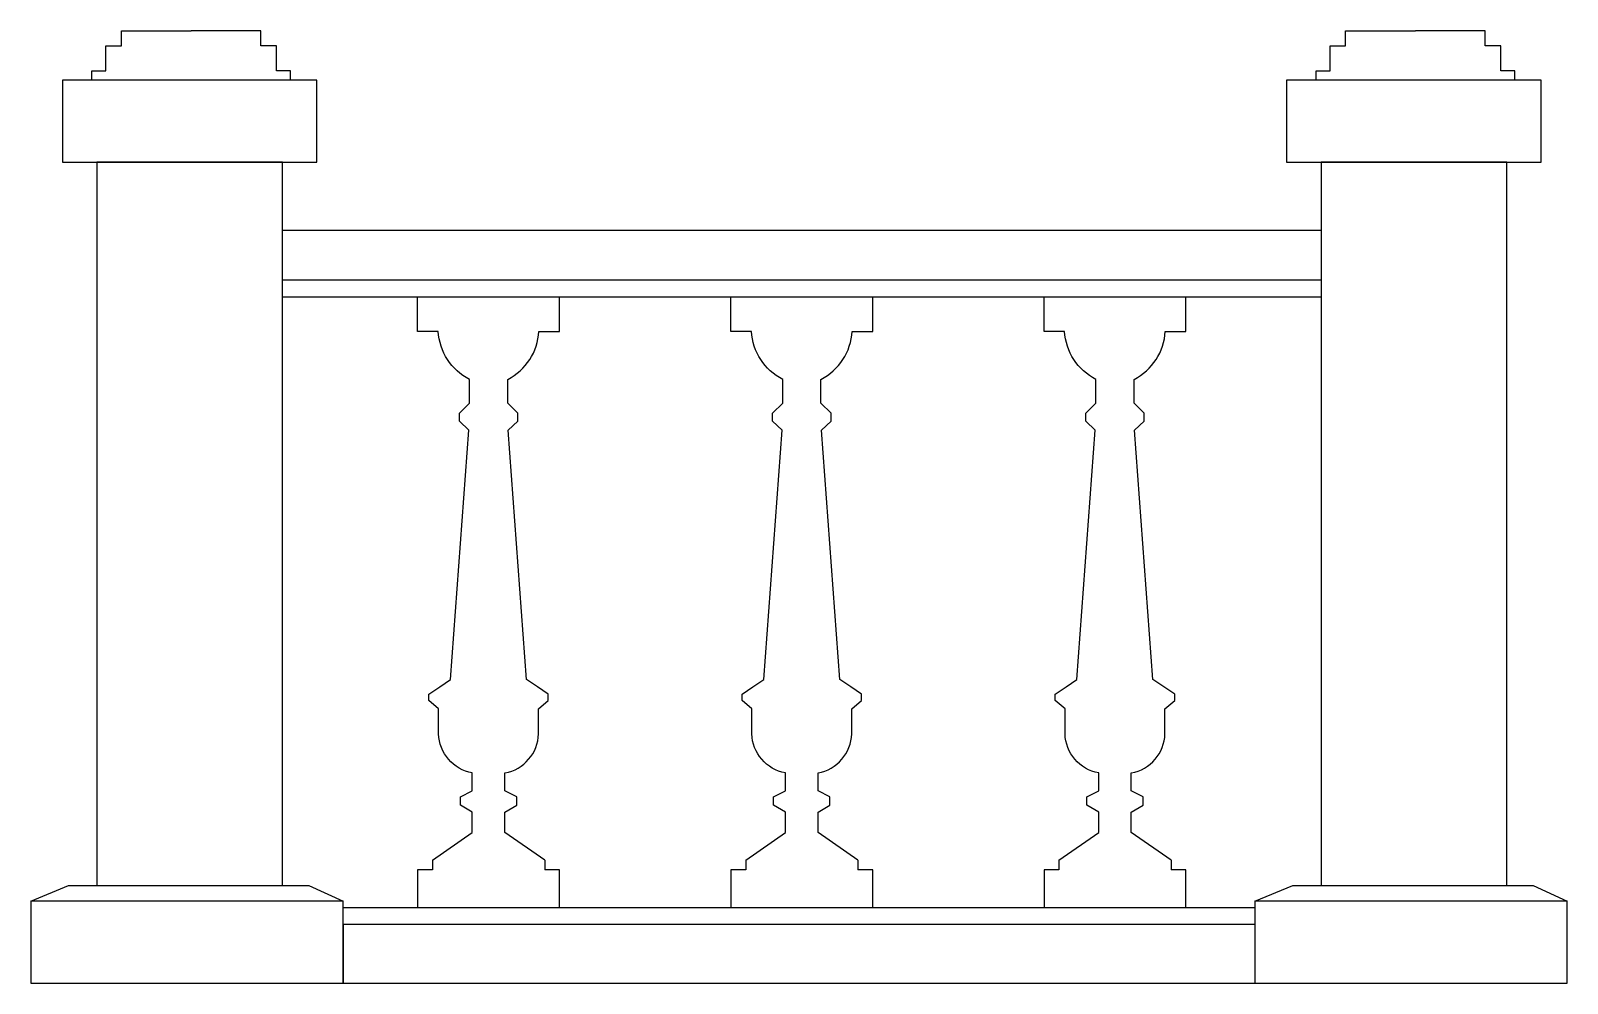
# Model space of a CAD drawing. Extents: x -3.08 to 3.08, y 0 to 3.81.
import ezdxf

# ---------------------------------------------------------------- set-up
doc = ezdxf.new("R2010")
doc.units = 0

msp = doc.modelspace()

# ---------------------------------------------------------------- linework, layer by layer
for p, q in [((-2.0678, 2.7465), (2.0901, 2.7465)), ((-1.4671, 0.4925), (-1.4671, 0.4541)), ((-1.0181, 0.4925), (-1.0181, 0.4541)), ((-0.2133, 0.4925), (-0.2133, 0.4541)), ((-0.2133, 0.4925), (-0.2133, 0.4541)), ((0.2356, 0.4925), (0.2356, 0.4541)), ((0.2356, 0.4925), (0.2356, 0.4541)), ((1.0404, 0.4925), (1.0404, 0.4541)), ((1.4893, 0.4925), (1.4893, 0.4541)), ((-2.8109, 0.3908), (-2.0678, 0.3908)), ((2.0901, 0.3908), (2.8332, 0.3908)), ((-1.8254, 0.3032), (1.8254, 0.3032))]:
    msp.add_line(p, q)
for points in [[(-2.8306, 3.6125), (-2.8306, 3.6506), (-2.775, 3.6506), (-2.775, 3.7501), (-2.7125, 3.7501), (-2.7125, 3.8103), (-2.4332, 3.8103)], [(-2.0358, 3.6125), (-2.0358, 3.6506), (-2.0913, 3.6506), (-2.0913, 3.7501), (-2.1538, 3.7501), (-2.1538, 3.8103), (-2.4332, 3.8103)], [(2.0704, 3.6125), (2.0704, 3.6506), (2.1259, 3.6506), (2.1259, 3.7501), (2.1884, 3.7501), (2.1884, 3.8103), (2.4677, 3.8103)], [(2.8651, 3.6125), (2.8651, 3.6506), (2.8096, 3.6506), (2.8096, 3.7501), (2.7471, 3.7501), (2.7471, 3.8103), (2.4677, 3.8103)], [(-2.0678, 0.3908), (-2.0678, 3.2841), (-2.8109, 3.2841), (-2.8109, 0.3908)], [(2.8332, 0.3908), (2.8332, 3.2841), (2.0901, 3.2841), (2.0901, 0.3908)], [(2.0901, 2.8129), (-2.0678, 2.8129), (-2.0678, 3.0128), (2.0901, 3.0128)], [(-1.4671, 0.4541), (-1.5267, 0.4541), (-1.5267, 0.3032), (-0.9588, 0.3032), (-0.9588, 0.4541), (-1.0181, 0.4541)], [(-0.2133, 0.4541), (-0.273, 0.4541), (-0.273, 0.3032), (0.295, 0.3032), (0.295, 0.4541), (0.2356, 0.4541)], [(1.0404, 0.4541), (0.9808, 0.4541), (0.9808, 0.3032), (1.5487, 0.3032), (1.5487, 0.4541), (1.4893, 0.4541)], [(-3.0755, 0.3284), (-2.9243, 0.3908), (-2.8109, 0.3908)], [(-2.0678, 0.3908), (-1.9622, 0.3908), (-1.8254, 0.3284)], [(1.8254, 0.3284), (1.9767, 0.3908), (2.0901, 0.3908)], [(2.8332, 0.3908), (2.9388, 0.3908), (3.0755, 0.3284)], [(1.8254, 0.2355), (-1.8254, 0.2355), (-1.8254, 0), (1.8254, 0)]]:
    msp.add_lwpolyline(points)
for points in [[(-2.9487, 3.2841), (-1.9299, 3.2841), (-1.9299, 3.6125), (-2.9487, 3.6125)], [(1.9522, 3.2841), (2.971, 3.2841), (2.971, 3.6125), (1.9522, 3.6125)], [(-3.0755, 0), (-1.8254, 0), (-1.8254, 0.3284), (-3.0755, 0.3284)], [(1.8254, 0), (3.0755, 0), (3.0755, 0.3284), (1.8254, 0.3284)]]:
    msp.add_lwpolyline(points, close=True)
for points in [[(-1.4671, 0.4925), (-1.3078, 0.603), (-1.3078, 0.6848), (-1.3553, 0.713), (-1.3553, 0.746), (-1.3078, 0.7703), (-1.3078, 0.8415, -0.355234), (-1.4426, 0.998), (-1.4426, 1.0972), (-1.4817, 1.1307), (-1.4817, 1.1559), (-1.4384, 1.1852), (-1.3948, 1.2147), (-1.3213, 2.2121), (-1.3597, 2.2482), (-1.3597, 2.2799), (-1.319, 2.3205), (-1.319, 2.4158, -0.267483), (-1.444, 2.6076), (-1.5266, 2.6076), (-1.5266, 2.7465)], [(-1.0181, 0.4925), (-1.1774, 0.603), (-1.1774, 0.6848), (-1.1299, 0.713), (-1.1299, 0.746), (-1.1774, 0.7703), (-1.1774, 0.8415, 0.355234), (-1.0426, 0.998), (-1.0426, 1.0972), (-1.0035, 1.1307), (-1.0035, 1.1559), (-1.0468, 1.1852), (-1.0904, 1.2147), (-1.1639, 2.2121), (-1.1255, 2.2482), (-1.1255, 2.2799), (-1.1662, 2.3205), (-1.1662, 2.4158, 0.267483), (-1.0412, 2.6076), (-0.9586, 2.6076), (-0.9586, 2.7465)], [(-0.2133, 0.4925), (-0.0541, 0.603), (-0.0541, 0.6848), (-0.1016, 0.713), (-0.1016, 0.746), (-0.0541, 0.7703), (-0.0541, 0.8415, -0.355234), (-0.1888, 0.998), (-0.1888, 1.0972), (-0.2279, 1.1307), (-0.2279, 1.1559), (-0.1846, 1.1852), (-0.141, 1.2147), (-0.0675, 2.2121), (-0.1059, 2.2482), (-0.1059, 2.2799), (-0.0653, 2.3205), (-0.0653, 2.4158, -0.267483), (-0.1902, 2.6076), (-0.2729, 2.6076), (-0.2729, 2.7465)], [(0.2356, 0.4925), (0.0764, 0.603), (0.0764, 0.6848), (0.1239, 0.713), (0.1239, 0.746), (0.0764, 0.7703), (0.0764, 0.8415, 0.355234), (0.2111, 0.998), (0.2111, 1.0972), (0.2502, 1.1307), (0.2502, 1.1559), (0.2069, 1.1852), (0.1633, 1.2147), (0.0898, 2.2121), (0.1282, 2.2482), (0.1282, 2.2799), (0.0876, 2.3205), (0.0876, 2.4158, 0.267483), (0.2125, 2.6076), (0.2952, 2.6076), (0.2952, 2.7465)], [(1.0404, 0.4925), (1.1997, 0.603), (1.1997, 0.6848), (1.1522, 0.713), (1.1522, 0.746), (1.1997, 0.7703), (1.1997, 0.8415, -0.355234), (1.0649, 0.998), (1.0649, 1.0972), (1.0258, 1.1307), (1.0258, 1.1559), (1.0691, 1.1852), (1.1127, 1.2147), (1.1862, 2.2121), (1.1478, 2.2482), (1.1478, 2.2799), (1.1885, 2.3205), (1.1885, 2.4158, -0.267483), (1.0635, 2.6076), (0.9809, 2.6076), (0.9809, 2.7465)], [(1.4893, 0.4925), (1.3301, 0.603), (1.3301, 0.6848), (1.3776, 0.713), (1.3776, 0.746), (1.3301, 0.7703), (1.3301, 0.8415, 0.355234), (1.4649, 0.998), (1.4649, 1.0972), (1.504, 1.1307), (1.504, 1.1559), (1.4607, 1.1852), (1.4171, 1.2147), (1.3436, 2.2121), (1.382, 2.2482), (1.382, 2.2799), (1.3413, 2.3205), (1.3413, 2.4158, 0.267483), (1.4663, 2.6076), (1.5489, 2.6076), (1.5489, 2.7465)]]:
    msp.add_lwpolyline(points, format="xyb")

doc.saveas('drawing.dxf')
